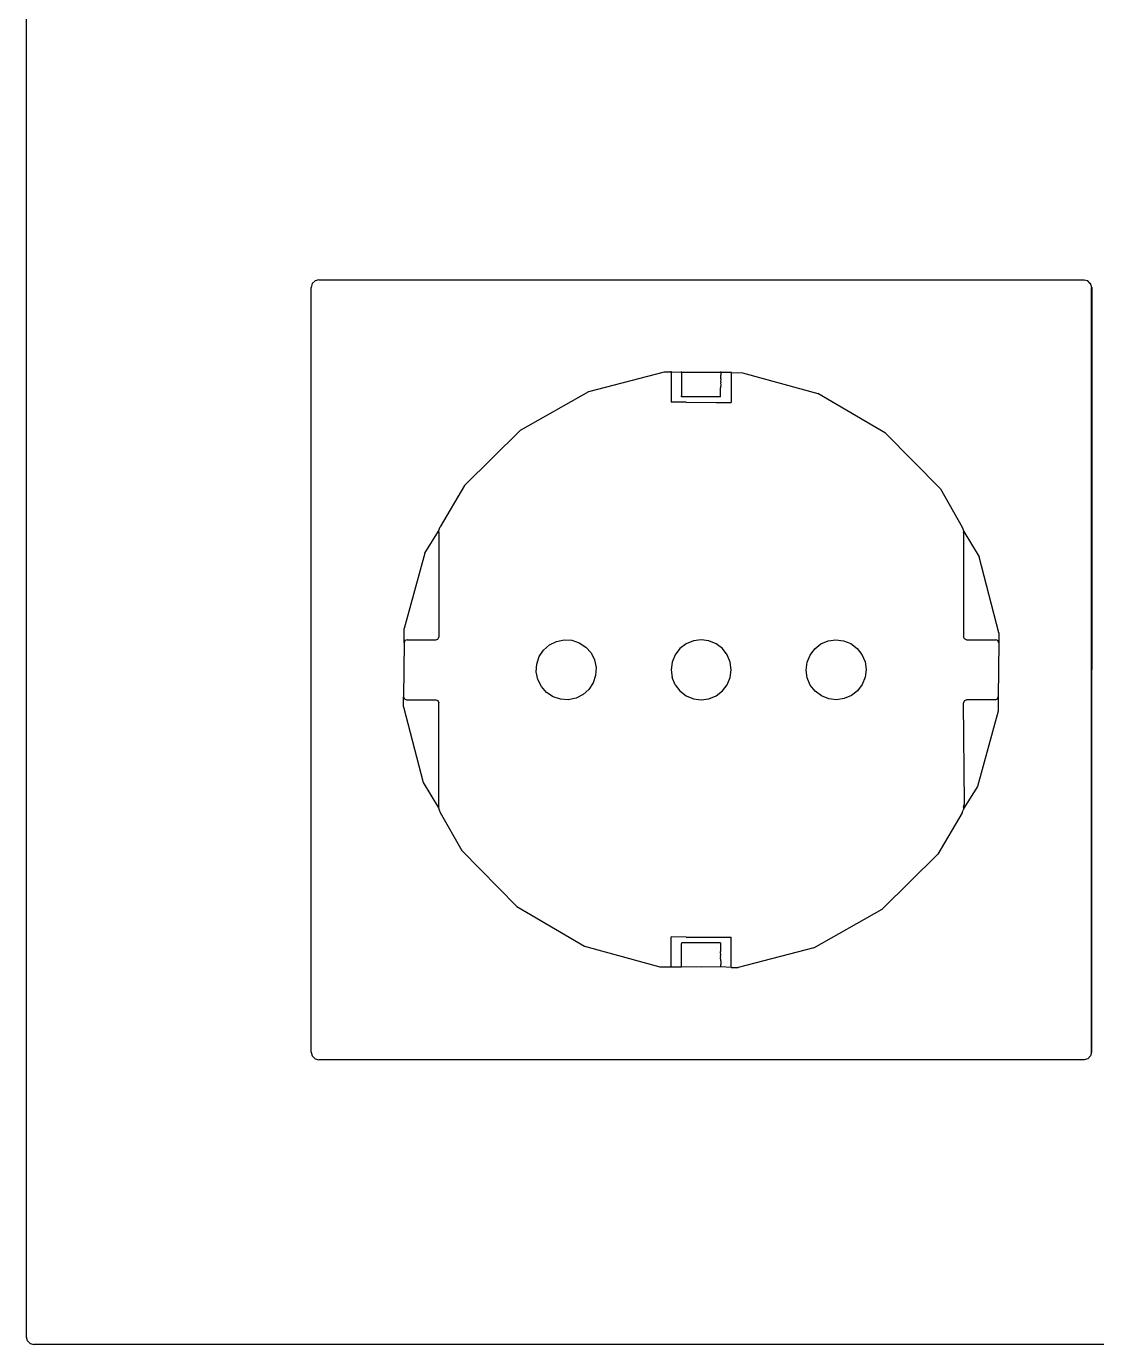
# Model space of a CAD drawing. Header units: metres. Extents: x -42301 to 31628, y -23013 to 30697.
# Drawn here: x -5121 to -3561, y 6242 to 8163 of the extents above; entities that cross this region are included whole.
import ezdxf

# ---------------------------------------------------------------- set-up
doc = ezdxf.new("R2010")
doc.units = ezdxf.units.M
doc.header["$LTSCALE"] = 0.01
doc.header["$MEASUREMENT"] = 0
doc.layers.add('Edges', color=7, linetype='Continuous')

msp = doc.modelspace()

# ---------------------------------------------------------------- linework, layer by layer
at = {"layer": 'Edges'}
for p, q in [((-5121.3, 6253.2), (-5121.3, 11302)), ((-4704.6, 7788.6), (-4706, 7783.1)), ((-4706, 6668.4), (-4706, 7783.1)), ((-4700.6, 7792.6), (-4704.6, 7788.6)), ((-4695.1, 7794), (-4700.6, 7792.6)), ((-4695.1, 7794), (-3580.4, 7794)), ((-3580.4, 7794), (-3579.6, 7793.8)), ((-3574.1, 7792.6), (-3579.6, 7793.8)), ((-3574.4, 7792), (-3571, 7788.6)), ((-3571, 7788.6), (-3574.1, 7792.6)), ((-3570.1, 7788.6), (-3571, 7788.6)), ((-3568.6, 7783.1), (-3570.1, 7788.6)), ((-3569.5, 7783), (-3569.5, 6668.5)), ((-3568.6, 7783.1), (-3568.7, 6668.4)), ((-4191.7, 7659.6), (-4302.2, 7630.8)), ((-4181.5, 7659.5), (-4191.7, 7659.6)), ((-4181.5, 7659.5), (-4181.5, 7660.8)), ((-4166.4, 7659.1), (-4181.5, 7659.5)), ((-4181.5, 7659.5), (-4181.5, 7615.7)), ((-4166.4, 7659.1), (-4166.5, 7624.8)), ((-4166.4, 7659.1), (-4166.4, 7660.7)), ((-4137.8, 7659.2), (-4166.4, 7659.1)), ((-4109.3, 7659), (-4137.8, 7659.2)), ((-4109.3, 7649.3), (-4109.4, 7645.3)), ((-4109.3, 7660.3), (-4109.3, 7659)), ((-4109.3, 7659), (-4109.3, 7658.3)), ((-4094.1, 7658.9), (-4109.3, 7659)), ((-4109.3, 7658.3), (-4109.3, 7655.3)), ((-4109.3, 7654.2), (-4109.3, 7655.3)), ((-4109.3, 7650), (-4109.3, 7654.2)), ((-4109.3, 7650), (-4109.3, 7649.3)), ((-4094.1, 7658.9), (-4094.1, 7660.1)), ((-4094.1, 7658.9), (-4077.6, 7658.7)), ((-4094.1, 7658.9), (-4094.1, 7615.2)), ((-4077.6, 7658.7), (-3967.6, 7628.4)), ((-4302.2, 7630.8), (-4401.4, 7574.5)), ((-4109.4, 7645.3), (-4109.3, 7644.7)), ((-4109.3, 7644.7), (-4109.4, 7642.9)), ((-4109.4, 7642.9), (-4109.3, 7641.2)), ((-4109.3, 7641.2), (-4109.4, 7637.7)), ((-4109.4, 7637.7), (-4109.4, 7636.5)), ((-4109.4, 7633.2), (-4109.4, 7636.5)), ((-4109.4, 7631.2), (-4109.4, 7633.2)), ((-4109.4, 7628.7), (-4109.4, 7631.2)), ((-4109.4, 7627.3), (-4109.4, 7628.7)), ((-3869.2, 7570.7), (-3967.6, 7628.4)), ((-4159.6, 7615.6), (-4181.5, 7615.7)), ((-4166.5, 7623.7), (-4166.5, 7624.8)), ((-4109.4, 7623.6), (-4166.5, 7623.7)), ((-4159.6, 7615.6), (-4115.9, 7615.3)), ((-4115.9, 7615.3), (-4094.1, 7615.2)), ((-4109.4, 7625.6), (-4109.4, 7627.3)), ((-4109.4, 7624.7), (-4109.4, 7625.6)), ((-4109.4, 7623.6), (-4109.4, 7624.7)), ((-4401.4, 7574.5), (-4482.7, 7494.4)), ((-3789.1, 7489.4), (-3869.2, 7570.7)), ((-4482.7, 7494.4), (-4518.1, 7434.1)), ((-3789.1, 7489.4), (-3757.4, 7433.7)), ((-4540.4, 7395.9), (-4520.5, 7427.7)), ((-4520.5, 7427.7), (-4518.1, 7434.1)), ((-4520.5, 7427.7), (-4520.3, 7425.9)), ((-4520.3, 7425.9), (-4520.3, 7273.5)), ((-3757.4, 7433.7), (-3755, 7427.2)), ((-3755.3, 7425.5), (-3755, 7427.2)), ((-3755.3, 7425.5), (-3755.3, 7273.9)), ((-3755, 7427.2), (-3732.7, 7390.2)), ((-4540.4, 7395.9), (-4570.7, 7285.9)), ((-3704, 7279.7), (-3732.7, 7390.2)), ((-4570.9, 7265.1), (-4570.7, 7285.9)), ((-4570.9, 7265.1), (-4571.5, 7186.4)), ((-4569.6, 7268.2), (-4570.9, 7265.1)), ((-4566.5, 7269.5), (-4569.6, 7268.2)), ((-4566.5, 7269.5), (-4524.6, 7269.2)), ((-4524.6, 7269.2), (-4521.5, 7270.4)), ((-4521.5, 7270.4), (-4520.3, 7273.5)), ((-4359, 7262), (-4348.8, 7267.1)), ((-4348.8, 7267.1), (-4337.6, 7269.4)), ((-4337.6, 7269.4), (-4326.2, 7268.7)), ((-4326.2, 7268.7), (-4315.4, 7265.1)), ((-4315.4, 7265.1), (-4305.9, 7258.8)), ((-4159.6, 7263.6), (-4168.7, 7256.7)), ((-4149.1, 7268), (-4159.6, 7263.6)), ((-4137.8, 7269.5), (-4149.1, 7268)), ((-4126.5, 7268), (-4137.8, 7269.5)), ((-4115.9, 7263.6), (-4126.5, 7268)), ((-4106.9, 7256.7), (-4115.9, 7263.6)), ((-3972.3, 7256.4), (-3963.3, 7263.4)), ((-3963.3, 7263.4), (-3952.8, 7267.9)), ((-3952.8, 7267.9), (-3941.5, 7269.5)), ((-3941.5, 7269.5), (-3930.2, 7268.1)), ((-3930.2, 7268.1), (-3919.6, 7263.9)), ((-3919.6, 7263.9), (-3910.5, 7257)), ((-3754, 7270.8), (-3755.3, 7273.9)), ((-3750.9, 7269.5), (-3754, 7270.8)), ((-3750.9, 7269.5), (-3708.4, 7269.5)), ((-3705.3, 7268.2), (-3708.4, 7269.5)), ((-3704.1, 7265.1), (-3705.3, 7268.2)), ((-3704.1, 7265.1), (-3704.7, 7186.4)), ((-3704, 7279.7), (-3704.1, 7265.1)), ((-4377.4, 7234), (-4373.8, 7244.9)), ((-4373.8, 7244.9), (-4367.5, 7254.4)), ((-4367.5, 7254.4), (-4359, 7262)), ((-4305.9, 7258.8), (-4298.3, 7250.3)), ((-4298.3, 7250.3), (-4293.2, 7240.1)), ((-4175.6, 7247.6), (-4180, 7237.1)), ((-4168.7, 7256.7), (-4175.6, 7247.6)), ((-4099.9, 7247.6), (-4106.9, 7256.7)), ((-4095.6, 7237.1), (-4099.9, 7247.6)), ((-3983.4, 7236.7), (-3979.1, 7247.2)), ((-3979.1, 7247.2), (-3972.3, 7256.4)), ((-3910.5, 7257), (-3903.4, 7248)), ((-3903.4, 7248), (-3899, 7237.5)), ((-4378.1, 7222.6), (-4377.4, 7234)), ((-4293.2, 7240.1), (-4290.9, 7228.9)), ((-4290.9, 7228.9), (-4291.6, 7217.5)), ((-4180, 7237.1), (-4181.5, 7225.8)), ((-4181.5, 7225.8), (-4180, 7214.5)), ((-4094.1, 7225.8), (-4095.6, 7237.1)), ((-4095.6, 7214.5), (-4094.1, 7225.8)), ((-3984.8, 7225.3), (-3983.4, 7236.7)), ((-3983.2, 7214), (-3984.8, 7225.3)), ((-3899, 7237.5), (-3897.4, 7226.2)), ((-3897.4, 7226.2), (-3898.7, 7214.9)), ((-4375.8, 7211.5), (-4378.1, 7222.6)), ((-4370.7, 7201.3), (-4375.8, 7211.5)), ((-4295.2, 7206.7), (-4301.4, 7197.2)), ((-4291.6, 7217.5), (-4295.2, 7206.7)), ((-4175.6, 7203.9), (-4180, 7214.5)), ((-4099.9, 7203.9), (-4095.6, 7214.5)), ((-3978.7, 7203.5), (-3983.2, 7214)), ((-3898.7, 7214.9), (-3903, 7204.3)), ((-4571.6, 7171.8), (-4571.5, 7186.4)), ((-4571.5, 7186.4), (-4570.2, 7183.3)), ((-4363.1, 7192.7), (-4370.7, 7201.3)), ((-4353.6, 7186.5), (-4363.1, 7192.7)), ((-4342.7, 7182.8), (-4353.6, 7186.5)), ((-4310, 7189.6), (-4320.2, 7184.5)), ((-4301.4, 7197.2), (-4310, 7189.6)), ((-4175.6, 7203.9), (-4168.7, 7194.9)), ((-4168.7, 7194.9), (-4159.6, 7187.9)), ((-4159.6, 7187.9), (-4149.1, 7183.6)), ((-4126.5, 7183.6), (-4115.9, 7187.9)), ((-4115.9, 7187.9), (-4106.9, 7194.9)), ((-4106.9, 7194.9), (-4099.9, 7203.9)), ((-3971.7, 7194.5), (-3978.7, 7203.5)), ((-3962.5, 7187.7), (-3971.7, 7194.5)), ((-3951.9, 7183.4), (-3962.5, 7187.7)), ((-3918.8, 7188.1), (-3929.3, 7183.7)), ((-3909.8, 7195.2), (-3918.8, 7188.1)), ((-3903, 7204.3), (-3909.8, 7195.2)), ((-3706, 7183.4), (-3704.7, 7186.4)), ((-3704.7, 7186.4), (-3704.8, 7165.6)), ((-4571.6, 7171.8), (-4542.8, 7061.4)), ((-4570.2, 7183.3), (-4567.1, 7182.1)), ((-4567.1, 7182.1), (-4524.6, 7182.1)), ((-4524.6, 7182.1), (-4521.5, 7180.8)), ((-4521.5, 7180.8), (-4520.3, 7177.7)), ((-4520.3, 7026), (-4520.3, 7177.7)), ((-4331.4, 7182.2), (-4342.7, 7182.8)), ((-4320.2, 7184.5), (-4331.4, 7182.2)), ((-4149.1, 7183.6), (-4137.8, 7182.1)), ((-4137.8, 7182.1), (-4126.5, 7183.6)), ((-3940.6, 7182.1), (-3951.9, 7183.4)), ((-3929.3, 7183.7), (-3940.6, 7182.1)), ((-3754, 7180.8), (-3755.3, 7177.7)), ((-3754, 7031), (-3755.3, 7177.7)), ((-3754, 7180.8), (-3750.9, 7182.1)), ((-3709.1, 7182.1), (-3750.9, 7182.1)), ((-3709.1, 7182.1), (-3706, 7183.4)), ((-3704.8, 7165.6), (-3735.1, 7055.6)), ((-4542.8, 7061.4), (-4520.5, 7024.4)), ((-3735.1, 7055.6), (-3755, 7023.9)), ((-4520.3, 7026), (-4520.5, 7024.4)), ((-4520.5, 7024.4), (-4519.6, 7021.8)), ((-4519.6, 7021.8), (-4518.1, 7017.9)), ((-4518.1, 7017.9), (-4486.5, 6962.2)), ((-3757.5, 7017.5), (-3792.9, 6957.2)), ((-3757.5, 7017.5), (-3755.9, 7021.4)), ((-3755, 7023.9), (-3755.9, 7021.4)), ((-3755.3, 7026), (-3754.1, 7030.2)), ((-3755, 7023.9), (-3755.3, 7026)), ((-3754.1, 7030.2), (-3754, 7031)), ((-4486.5, 6962.2), (-4406.4, 6880.9)), ((-3874.2, 6877.1), (-3792.9, 6957.2)), ((-4406.4, 6880.9), (-4307.9, 6823.1)), ((-3973.4, 6820.7), (-3874.2, 6877.1)), ((-4307.9, 6823.1), (-4197.9, 6792.8)), ((-4159.6, 6836.2), (-4181.5, 6836.4)), ((-4181.5, 6792.7), (-4181.5, 6836.4)), ((-4109.4, 6828), (-4166.5, 6827.9)), ((-4166.5, 6827.9), (-4166.5, 6826.8)), ((-4166.4, 6792.6), (-4166.5, 6826.8)), ((-4159.6, 6836.2), (-4115.9, 6836.2)), ((-4115.9, 6836.2), (-4094.1, 6836.1)), ((-4109.4, 6828), (-4109.4, 6826.9)), ((-4109.4, 6826.9), (-4109.4, 6826)), ((-4109.4, 6826), (-4109.4, 6824.3)), ((-4109.4, 6824.3), (-4109.4, 6822.9)), ((-4109.4, 6822.9), (-4109.4, 6820.4)), ((-4109.4, 6820.4), (-4109.4, 6818.4)), ((-4094.1, 6792.1), (-4094.1, 6836.1)), ((-3973.4, 6820.7), (-4083.8, 6792)), ((-4109.4, 6818.4), (-4109.4, 6815.2)), ((-4109.4, 6813.9), (-4109.4, 6815.2)), ((-4109.3, 6810.4), (-4109.4, 6813.9)), ((-4109.4, 6808.7), (-4109.3, 6810.4)), ((-4109.3, 6806.9), (-4109.4, 6808.7)), ((-4109.4, 6806.4), (-4109.3, 6806.9)), ((-4109.3, 6802.3), (-4109.4, 6806.4)), ((-4109.3, 6801.6), (-4109.3, 6802.3)), ((-4109.3, 6801.6), (-4109.3, 6797.5)), ((-4197.9, 6792.8), (-4181.5, 6792.7)), ((-4181.5, 6792.7), (-4166.4, 6792.6)), ((-4136.9, 6792.4), (-4166.4, 6792.6)), ((-4109.3, 6792.6), (-4136.9, 6792.4)), ((-4109.3, 6797.5), (-4109.3, 6796.3)), ((-4109.3, 6793.3), (-4109.3, 6796.3)), ((-4109.3, 6792.6), (-4109.3, 6793.3)), ((-4094.1, 6792.1), (-4109.3, 6792.6)), ((-4094.1, 6792.1), (-4083.8, 6792)), ((-4706, 6668.4), (-4704.6, 6663)), ((-3568.7, 6668.4), (-3570.1, 6663)), ((-4704.6, 6663), (-4700.6, 6659)), ((-4700.6, 6659), (-4695.1, 6657.5)), ((-3579.6, 6657.5), (-4695.1, 6657.5)), ((-3574.1, 6659), (-3579.6, 6657.5)), ((-3570.1, 6663), (-3574.1, 6659)), ((-5119.9, 6247.7), (-5121.3, 6253.2)), ((-5115.9, 6243.7), (-5119.9, 6247.7)), ((-5115.9, 6243.7), (-5110.4, 6242.2)), ((-3165.2, 6242.2), (-5110.4, 6242.2))]:
    msp.add_line(p, q, dxfattribs=at)

doc.saveas('drawing.dxf')
